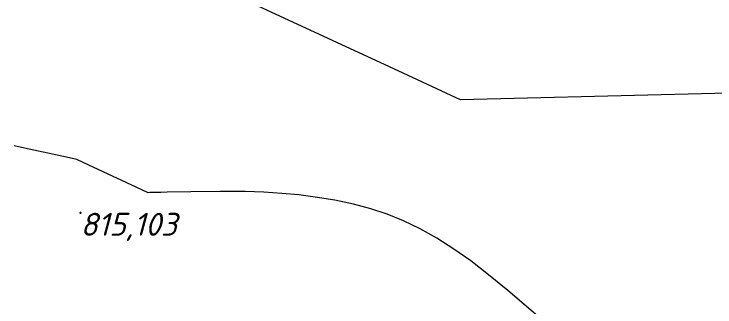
# Model space of a CAD drawing. Header units: metres. Extents: x 629572 to 645168, y 4785785 to 4790166.
# Drawn here: x 636124.48 to 636170.39, y 4787834.39 to 4787853.58 of the extents above; entities that cross this region are included whole.
import ezdxf

# ---------------------------------------------------------------- set-up
doc = ezdxf.new("R2010")
doc.units = ezdxf.units.M
doc.linetypes.add('Сплошная', pattern=[0])
doc.layers.add('Горизонтали', color=7, linetype='CONTINUOUS')
doc.layers.add('Нурсултан', color=7, linetype='CONTINUOUS')
doc.styles.add('ISOCPEUR', font='isocpeui.ttf')

msp = doc.modelspace()

# ---------------------------------------------------------------- linework, layer by layer
at = {"layer": 'Горизонтали', "color": 34, "linetype": 'Сплошная', "lineweight": 0, "true_color": 0xa55200, "flags": 128}
for points, elevation in [([(636153.721, 4787847.951), (636149.353, 4787849.976), (636131.881, 4787858.078), (636127.514, 4787860.103)], 814.5), ([(636174.771, 4787848.478), (636171.263, 4787848.39), (636157.229, 4787848.039), (636153.721, 4787847.951)], 814.5), ([(636128.597, 4787844.049), (636127.912, 4787844.198), (636125.17, 4787844.793), (636124.485, 4787844.942)], 815), ([(636133.271, 4787841.874), (636132.492, 4787842.236), (636129.376, 4787843.687), (636128.597, 4787844.049)], 815), ([(636169.88, 4787825.529), (636168.279, 4787826.601), (636165.969, 4787828.176), (636163.921, 4787829.646), (636161.977, 4787831.128), (636160.161, 4787832.602), (636158.486, 4787834.039), (636156.819, 4787835.471), (636155.562, 4787836.503), (636154.391, 4787837.402), (636153.284, 4787838.182), (636152.173, 4787838.888), (636151.082, 4787839.499), (636149.998, 4787840.023), (636148.916, 4787840.462), (636147.85, 4787840.815), (636146.709, 4787841.121), (636145.492, 4787841.38), (636144.201, 4787841.591), (636143.131, 4787841.724), (636142.014, 4787841.827), (636140.848, 4787841.901), (636139.629, 4787841.946), (636137.996, 4787841.962), (636136.057, 4787841.934), (636134.517, 4787841.901), (636134.097, 4787841.892), (636133.435, 4787841.877), (636133.374, 4787841.876), (636133.271, 4787841.874)], 815)]:
    msp.add_lwpolyline(points, dxfattribs=dict(at, elevation=elevation))
at = {"layer": 'Нурсултан', "color": 7}
msp.add_point((636128.833, 4787840.555, 28.426), dxfattribs=at)

# ---------------------------------------------------------------- texts
at = {"layer": 'Нурсултан', "color": 251, "insert": (636128.833, 4787840.555, 28.426), "char_height": 1.5, "attachment_point": 1, "style": 'ISOCPEUR'}
msp.add_mtext('815,103', dxfattribs=at)

doc.saveas('drawing.dxf')
